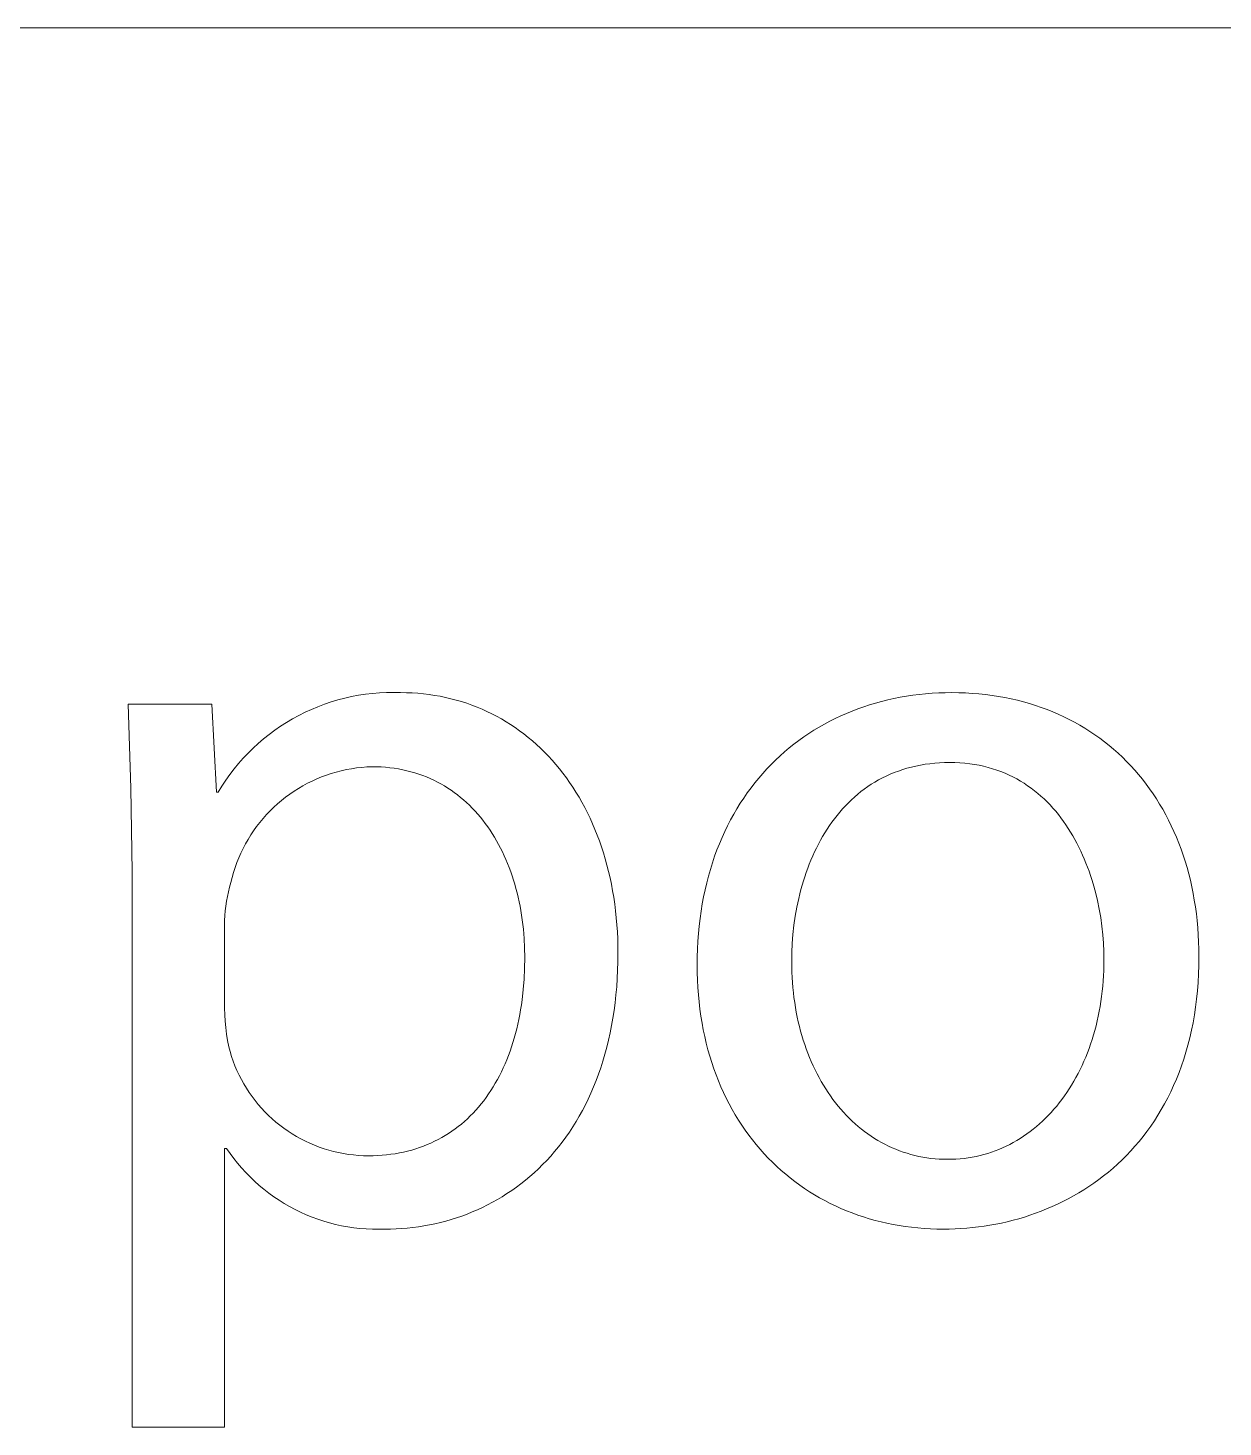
# Model space of a CAD drawing. Header units: millimetres. Extents: x 1102 to 5170, y 19 to 2862.
# Drawn here: x 4991.4 to 5037.3, y 420.5 to 474.3 of the extents above; entities that cross this region are included whole.
import ezdxf

# ---------------------------------------------------------------- set-up
doc = ezdxf.new("R2010")
doc.units = ezdxf.units.MM
doc.header["$MEASUREMENT"] = 0
doc.layers.add('Domyślny', color=7, linetype='Continuous', true_color=0x000000)

msp = doc.modelspace()

# ---------------------------------------------------------------- linework, layer by layer
at = {"layer": 'Domyślny', "color": 18, "lineweight": 15, "true_color": 0x000000}
for p, q in [((5166.084, 474.265), (3632.565, 474.265)), ((5004.103, 448.636), (5004.37, 448.677)), ((5004.37, 448.677), (5004.639, 448.708)), ((5004.639, 448.708), (5004.908, 448.73)), ((5004.908, 448.73), (5005.178, 448.743)), ((5005.178, 448.743), (5005.448, 448.746)), ((5005.448, 448.746), (5005.719, 448.739)), ((5005.719, 448.739), (5005.941, 448.736)), ((5005.941, 448.736), (5006.162, 448.728)), ((5006.162, 448.728), (5006.381, 448.713)), ((5006.381, 448.713), (5006.598, 448.693)), ((5006.598, 448.693), (5006.813, 448.667)), ((5006.813, 448.667), (5007.026, 448.635)), ((5025.381, 448.637), (5025.627, 448.668)), ((5025.627, 448.668), (5025.874, 448.693)), ((5025.874, 448.693), (5026.124, 448.713)), ((5026.124, 448.713), (5026.376, 448.727)), ((5026.376, 448.727), (5026.629, 448.735)), ((5026.629, 448.735), (5026.884, 448.738)), ((5026.884, 448.738), (5027.148, 448.735)), ((5027.148, 448.735), (5027.409, 448.726)), ((5027.409, 448.726), (5027.668, 448.711)), ((5027.668, 448.711), (5027.924, 448.69)), ((5027.924, 448.69), (5028.176, 448.664)), ((5028.176, 448.664), (5028.426, 448.632)), ((4995.366, 445.076), (4995.26, 448.292)), ((4995.26, 448.292), (4998.471, 448.292)), ((4998.471, 448.292), (4998.647, 444.919)), ((5002.294, 448.096), (5002.544, 448.2)), ((5002.544, 448.2), (5002.797, 448.295)), ((5002.797, 448.295), (5003.053, 448.382)), ((5003.053, 448.382), (5003.312, 448.459)), ((5003.312, 448.459), (5003.574, 448.527)), ((5003.574, 448.527), (5003.837, 448.586)), ((5003.837, 448.586), (5004.103, 448.636)), ((5007.026, 448.635), (5007.237, 448.598)), ((5007.237, 448.598), (5007.446, 448.555)), ((5007.446, 448.555), (5007.653, 448.506)), ((5007.653, 448.506), (5007.857, 448.452)), ((5007.857, 448.452), (5008.06, 448.393)), ((5008.06, 448.393), (5008.259, 448.329)), ((5008.259, 448.329), (5008.457, 448.259)), ((5008.457, 448.259), (5008.652, 448.183)), ((5008.652, 448.183), (5008.844, 448.103)), ((5023.053, 448.032), (5023.274, 448.116)), ((5023.274, 448.116), (5023.498, 448.195)), ((5023.498, 448.195), (5023.725, 448.269)), ((5023.725, 448.269), (5023.954, 448.338)), ((5023.954, 448.338), (5024.186, 448.401)), ((5024.186, 448.401), (5024.42, 448.459)), ((5024.42, 448.459), (5024.657, 448.512)), ((5024.657, 448.512), (5024.896, 448.559)), ((5024.896, 448.559), (5025.138, 448.601)), ((5025.138, 448.601), (5025.381, 448.637)), ((5028.426, 448.632), (5028.673, 448.593)), ((5028.673, 448.593), (5028.917, 448.55)), ((5028.917, 448.55), (5029.158, 448.5)), ((5029.158, 448.5), (5029.396, 448.446)), ((5029.396, 448.446), (5029.63, 448.385)), ((5029.63, 448.385), (5029.862, 448.319)), ((5029.862, 448.319), (5030.09, 448.248)), ((5030.09, 448.248), (5030.315, 448.172)), ((5030.315, 448.172), (5030.536, 448.09)), ((5001.109, 447.45), (5001.337, 447.595)), ((5001.337, 447.595), (5001.57, 447.733)), ((5001.57, 447.733), (5001.807, 447.863)), ((5001.807, 447.863), (5002.049, 447.984)), ((5002.049, 447.984), (5002.294, 448.096)), ((5008.844, 448.103), (5009.034, 448.017)), ((5009.034, 448.017), (5009.221, 447.926)), ((5009.221, 447.926), (5009.406, 447.83)), ((5009.406, 447.83), (5009.588, 447.729)), ((5009.588, 447.729), (5009.767, 447.623)), ((5009.767, 447.623), (5009.943, 447.512)), ((5021.99, 447.531), (5022.196, 447.641)), ((5022.196, 447.641), (5022.406, 447.747)), ((5022.406, 447.747), (5022.619, 447.847)), ((5022.619, 447.847), (5022.834, 447.942)), ((5022.834, 447.942), (5023.053, 448.032)), ((5030.536, 448.09), (5030.755, 448.002)), ((5030.755, 448.002), (5030.969, 447.91)), ((5030.969, 447.91), (5031.181, 447.812)), ((5031.181, 447.812), (5031.388, 447.71)), ((5031.388, 447.71), (5031.592, 447.602)), ((5031.592, 447.602), (5031.793, 447.489)), ((5000.459, 446.967), (5000.67, 447.135)), ((5000.67, 447.135), (5000.887, 447.296)), ((5000.887, 447.296), (5001.109, 447.45)), ((5009.943, 447.512), (5010.117, 447.397)), ((5010.117, 447.397), (5010.287, 447.276)), ((5010.287, 447.276), (5010.454, 447.151)), ((5010.454, 447.151), (5010.619, 447.02)), ((5021.007, 446.902), (5021.197, 447.038)), ((5021.197, 447.038), (5021.39, 447.168)), ((5021.39, 447.168), (5021.587, 447.294)), ((5021.587, 447.294), (5021.787, 447.415)), ((5021.787, 447.415), (5021.99, 447.531)), ((5031.793, 447.489), (5031.99, 447.371)), ((5031.99, 447.371), (5032.183, 447.249)), ((5032.183, 447.249), (5032.373, 447.121)), ((5032.373, 447.121), (5032.559, 446.989)), ((4999.862, 446.418), (5000.054, 446.608)), ((5000.054, 446.608), (5000.253, 446.791)), ((5000.253, 446.791), (5000.459, 446.967)), ((5010.619, 447.02), (5010.78, 446.885)), ((5010.78, 446.885), (5010.938, 446.746)), ((5010.938, 446.746), (5011.093, 446.601)), ((5011.093, 446.601), (5011.245, 446.453)), ((5020.46, 446.464), (5020.639, 446.615)), ((5020.639, 446.615), (5020.821, 446.761)), ((5020.821, 446.761), (5021.007, 446.902)), ((5032.559, 446.989), (5032.74, 446.852)), ((5032.74, 446.852), (5032.918, 446.71)), ((5032.918, 446.71), (5033.093, 446.564)), ((5033.093, 446.564), (5033.263, 446.413)), ((4999.326, 445.81), (4999.497, 446.019)), ((4999.497, 446.019), (4999.676, 446.222)), ((4999.676, 446.222), (4999.862, 446.418)), ((5011.245, 446.453), (5011.393, 446.299)), ((5011.393, 446.299), (5011.538, 446.141)), ((5011.538, 446.141), (5011.679, 445.979)), ((5011.679, 445.979), (5011.817, 445.812)), ((5019.783, 445.813), (5019.946, 445.983)), ((5019.946, 445.983), (5020.114, 446.148)), ((5020.114, 446.148), (5020.285, 446.309)), ((5020.285, 446.309), (5020.46, 446.464)), ((5025.855, 445.986), (5025.676, 445.956)), ((5026.038, 446.011), (5025.855, 445.986)), ((5026.224, 446.03), (5026.038, 446.011)), ((5026.413, 446.044), (5026.224, 446.03)), ((5026.606, 446.053), (5026.413, 446.044)), ((5026.803, 446.056), (5026.606, 446.053)), ((5027, 446.053), (5026.803, 446.056)), ((5027.193, 446.043), (5027, 446.053)), ((5027.382, 446.028), (5027.193, 446.043)), ((5027.568, 446.007), (5027.382, 446.028)), ((5027.75, 445.981), (5027.568, 446.007)), ((5027.928, 445.948), (5027.75, 445.981)), ((5033.263, 446.413), (5033.429, 446.257)), ((5033.429, 446.257), (5033.591, 446.097)), ((5033.591, 446.097), (5033.749, 445.932)), ((4999.005, 445.375), (4999.161, 445.596)), ((4999.161, 445.596), (4999.326, 445.81)), ((5002.501, 445.427), (5002.321, 445.345)), ((5002.685, 445.502), (5002.501, 445.427)), ((5002.871, 445.572), (5002.685, 445.502)), ((5003.059, 445.634), (5002.871, 445.572)), ((5003.25, 445.691), (5003.059, 445.634)), ((5003.442, 445.74), (5003.25, 445.691)), ((5003.636, 445.783), (5003.442, 445.74)), ((5003.831, 445.819), (5003.636, 445.783)), ((5004.028, 445.848), (5003.831, 445.819)), ((5004.225, 445.87), (5004.028, 445.848)), ((5004.423, 445.886), (5004.225, 445.87)), ((5004.621, 445.894), (5004.423, 445.886)), ((5004.797, 445.892), (5004.621, 445.894)), ((5004.971, 445.885), (5004.797, 445.892)), ((5005.142, 445.873), (5004.971, 445.885)), ((5005.31, 445.856), (5005.142, 445.873)), ((5005.476, 445.834), (5005.31, 445.856)), ((5005.639, 445.808), (5005.476, 445.834)), ((5005.8, 445.777), (5005.639, 445.808)), ((5005.958, 445.742), (5005.8, 445.777)), ((5006.114, 445.702), (5005.958, 445.742)), ((5006.267, 445.658), (5006.114, 445.702)), ((5006.418, 445.61), (5006.267, 445.658)), ((5006.566, 445.557), (5006.418, 445.61)), ((5006.712, 445.5), (5006.566, 445.557)), ((5006.854, 445.439), (5006.712, 445.5)), ((5006.995, 445.375), (5006.854, 445.439)), ((5011.817, 445.812), (5011.951, 445.641)), ((5011.951, 445.641), (5012.082, 445.466)), ((5012.082, 445.466), (5012.209, 445.287)), ((5019.318, 445.273), (5019.469, 445.458)), ((5019.469, 445.458), (5019.624, 445.638)), ((5019.624, 445.638), (5019.783, 445.813)), ((5024.217, 445.463), (5024.071, 445.386)), ((5024.366, 445.536), (5024.217, 445.463)), ((5024.518, 445.605), (5024.366, 445.536)), ((5024.673, 445.67), (5024.518, 445.605)), ((5024.832, 445.729), (5024.673, 445.67)), ((5024.994, 445.785), (5024.832, 445.729)), ((5025.16, 445.835), (5024.994, 445.785)), ((5025.328, 445.88), (5025.16, 445.835)), ((5025.501, 445.921), (5025.328, 445.88)), ((5025.676, 445.956), (5025.501, 445.921)), ((5028.103, 445.911), (5027.928, 445.948)), ((5028.274, 445.868), (5028.103, 445.911)), ((5028.442, 445.819), (5028.274, 445.868)), ((5028.606, 445.766), (5028.442, 445.819)), ((5028.767, 445.707), (5028.606, 445.766)), ((5028.924, 445.644), (5028.767, 445.707)), ((5029.077, 445.575), (5028.924, 445.644)), ((5029.227, 445.502), (5029.077, 445.575)), ((5029.373, 445.425), (5029.227, 445.502)), ((5033.749, 445.932), (5033.903, 445.763)), ((5033.903, 445.763), (5034.052, 445.59)), ((5034.052, 445.59), (5034.198, 445.412)), ((4995.409, 441.858), (4995.366, 445.076)), ((4998.647, 444.919), (4998.715, 444.919)), ((4998.715, 444.919), (4998.856, 445.15)), ((4998.856, 445.15), (4999.005, 445.375)), ((5001.629, 444.955), (5001.465, 444.843)), ((5001.797, 445.062), (5001.629, 444.955)), ((5001.968, 445.162), (5001.797, 445.062)), ((5002.143, 445.256), (5001.968, 445.162)), ((5002.321, 445.345), (5002.143, 445.256)), ((5007.132, 445.306), (5006.995, 445.375)), ((5007.267, 445.233), (5007.132, 445.306)), ((5007.4, 445.156), (5007.267, 445.233)), ((5007.529, 445.076), (5007.4, 445.156)), ((5007.656, 444.991), (5007.529, 445.076)), ((5007.781, 444.904), (5007.656, 444.991)), ((5007.903, 444.812), (5007.781, 444.904)), ((5012.209, 445.287), (5012.333, 445.103)), ((5012.333, 445.103), (5012.452, 444.915)), ((5012.452, 444.915), (5012.568, 444.723)), ((5018.892, 444.691), (5019.029, 444.89)), ((5019.029, 444.89), (5019.172, 445.084)), ((5019.172, 445.084), (5019.318, 445.273)), ((5023.393, 444.936), (5023.267, 444.834)), ((5023.522, 445.034), (5023.393, 444.936)), ((5023.655, 445.128), (5023.522, 445.034)), ((5023.79, 445.218), (5023.655, 445.128)), ((5023.929, 445.304), (5023.79, 445.218)), ((5024.071, 445.386), (5023.929, 445.304)), ((5029.516, 445.343), (5029.373, 445.425)), ((5029.656, 445.257), (5029.516, 445.343)), ((5029.792, 445.166), (5029.656, 445.257)), ((5029.925, 445.072), (5029.792, 445.166)), ((5030.055, 444.973), (5029.925, 445.072)), ((5030.181, 444.871), (5030.055, 444.973)), ((5034.198, 445.412), (5034.339, 445.23)), ((5034.339, 445.23), (5034.475, 445.044)), ((5034.475, 445.044), (5034.608, 444.853)), ((5000.998, 444.474), (5000.852, 444.34)), ((5001.15, 444.602), (5000.998, 444.474)), ((5001.305, 444.725), (5001.15, 444.602)), ((5001.465, 444.843), (5001.305, 444.725)), ((5008.022, 444.717), (5007.903, 444.812)), ((5008.138, 444.619), (5008.022, 444.717)), ((5008.252, 444.517), (5008.138, 444.619)), ((5008.363, 444.411), (5008.252, 444.517)), ((5008.471, 444.303), (5008.363, 444.411)), ((5012.568, 444.723), (5012.68, 444.527)), ((5012.68, 444.527), (5012.788, 444.327)), ((5018.63, 444.28), (5018.758, 444.488)), ((5018.758, 444.488), (5018.892, 444.691)), ((5022.796, 444.392), (5022.686, 444.272)), ((5022.909, 444.507), (5022.796, 444.392)), ((5023.025, 444.62), (5022.909, 444.507)), ((5023.145, 444.729), (5023.025, 444.62)), ((5023.267, 444.834), (5023.145, 444.729)), ((5030.303, 444.765), (5030.181, 444.871)), ((5030.423, 444.655), (5030.303, 444.765)), ((5030.539, 444.542), (5030.423, 444.655)), ((5030.652, 444.425), (5030.539, 444.542)), ((5030.762, 444.305), (5030.652, 444.425)), ((5034.608, 444.853), (5034.736, 444.659)), ((5034.736, 444.659), (5034.859, 444.46)), ((5034.859, 444.46), (5034.978, 444.258)), ((5000.441, 443.909), (5000.314, 443.757)), ((5000.573, 444.058), (5000.441, 443.909)), ((5000.71, 444.201), (5000.573, 444.058)), ((5000.852, 444.34), (5000.71, 444.201)), ((5008.577, 444.191), (5008.471, 444.303)), ((5008.679, 444.076), (5008.577, 444.191)), ((5008.78, 443.958), (5008.679, 444.076)), ((5008.877, 443.837), (5008.78, 443.958)), ((5008.971, 443.713), (5008.877, 443.837)), ((5012.788, 444.327), (5012.892, 444.123)), ((5012.892, 444.123), (5012.992, 443.915)), ((5012.992, 443.915), (5013.088, 443.703)), ((5018.272, 443.629), (5018.387, 443.85)), ((5018.387, 443.85), (5018.506, 444.068)), ((5018.506, 444.068), (5018.63, 444.28)), ((5022.375, 443.896), (5022.278, 443.765)), ((5022.475, 444.025), (5022.375, 443.896)), ((5022.579, 444.15), (5022.475, 444.025)), ((5022.686, 444.272), (5022.579, 444.15)), ((5030.868, 444.182), (5030.762, 444.305)), ((5030.971, 444.056), (5030.868, 444.182)), ((5031.071, 443.927), (5030.971, 444.056)), ((5031.168, 443.796), (5031.071, 443.927)), ((5034.978, 444.258), (5035.093, 444.051)), ((5035.093, 444.051), (5035.203, 443.841)), ((5035.203, 443.841), (5035.308, 443.626)), ((5000.077, 443.438), (4999.966, 443.273)), ((5000.192, 443.599), (5000.077, 443.438)), ((5000.314, 443.757), (5000.192, 443.599)), ((5009.063, 443.587), (5008.971, 443.713)), ((5009.152, 443.457), (5009.063, 443.587)), ((5009.239, 443.324), (5009.152, 443.457)), ((5009.322, 443.189), (5009.239, 443.324)), ((5013.088, 443.703), (5013.18, 443.488)), ((5013.18, 443.488), (5013.268, 443.268)), ((5018.058, 443.172), (5018.163, 443.403)), ((5018.163, 443.403), (5018.272, 443.629)), ((5022.004, 443.354), (5021.919, 443.212)), ((5022.092, 443.494), (5022.004, 443.354)), ((5022.183, 443.631), (5022.092, 443.494)), ((5022.278, 443.765), (5022.183, 443.631)), ((5031.262, 443.661), (5031.168, 443.796)), ((5031.353, 443.524), (5031.262, 443.661)), ((5031.44, 443.385), (5031.353, 443.524)), ((5031.525, 443.243), (5031.44, 443.385)), ((5035.308, 443.626), (5035.408, 443.408)), ((5035.408, 443.408), (5035.504, 443.186)), ((4999.671, 442.756), (4999.585, 442.577)), ((4999.764, 442.932), (4999.671, 442.756)), ((4999.862, 443.104), (4999.764, 442.932)), ((4999.966, 443.273), (4999.862, 443.104)), ((5009.403, 443.051), (5009.322, 443.189)), ((5009.48, 442.911), (5009.403, 443.051)), ((5009.555, 442.768), (5009.48, 442.911)), ((5009.628, 442.623), (5009.555, 442.768)), ((5013.268, 443.268), (5013.351, 443.045)), ((5013.351, 443.045), (5013.43, 442.819)), ((5013.43, 442.819), (5013.505, 442.588)), ((5017.864, 442.697), (5017.958, 442.937)), ((5017.958, 442.937), (5018.058, 443.172)), ((5021.682, 442.771), (5021.609, 442.62)), ((5021.758, 442.921), (5021.682, 442.771)), ((5021.837, 443.068), (5021.758, 442.921)), ((5021.919, 443.212), (5021.837, 443.068)), ((5031.606, 443.099), (5031.525, 443.243)), ((5031.684, 442.953), (5031.606, 443.099)), ((5031.76, 442.805), (5031.684, 442.953)), ((5031.832, 442.655), (5031.76, 442.805)), ((5035.504, 443.186), (5035.595, 442.961)), ((5035.595, 442.961), (5035.681, 442.731)), ((4999.431, 442.211), (4999.364, 442.024)), ((4999.505, 442.395), (4999.431, 442.211)), ((4999.585, 442.577), (4999.505, 442.395)), ((5009.697, 442.475), (5009.628, 442.623)), ((5009.763, 442.325), (5009.697, 442.475)), ((5009.827, 442.173), (5009.763, 442.325)), ((5013.505, 442.588), (5013.575, 442.354)), ((5013.575, 442.354), (5013.641, 442.117)), ((5017.611, 441.952), (5017.69, 442.205)), ((5017.69, 442.205), (5017.774, 442.453)), ((5017.774, 442.453), (5017.864, 442.697)), ((5021.473, 442.311), (5021.409, 442.154)), ((5021.54, 442.467), (5021.473, 442.311)), ((5021.609, 442.62), (5021.54, 442.467)), ((5031.901, 442.503), (5031.832, 442.655)), ((5031.968, 442.35), (5031.901, 442.503)), ((5032.031, 442.195), (5031.968, 442.35)), ((5035.681, 442.731), (5035.763, 442.499)), ((5035.763, 442.499), (5035.839, 442.262)), ((5035.839, 442.262), (5035.91, 442.022)), ((4995.409, 420.535), (4995.409, 441.858)), ((4999.304, 441.835), (4999.25, 441.644)), ((4999.364, 442.024), (4999.304, 441.835)), ((5009.888, 442.018), (5009.827, 442.173)), ((5009.946, 441.862), (5009.888, 442.018)), ((5010.001, 441.703), (5009.946, 441.862)), ((5010.053, 441.542), (5010.001, 441.703)), ((5013.641, 442.117), (5013.702, 441.876)), ((5013.702, 441.876), (5013.758, 441.631)), ((5017.47, 441.433), (5017.538, 441.695)), ((5017.538, 441.695), (5017.611, 441.952)), ((5021.235, 441.671), (5021.183, 441.507)), ((5021.29, 441.834), (5021.235, 441.671)), ((5021.348, 441.995), (5021.29, 441.834)), ((5021.409, 442.154), (5021.348, 441.995)), ((5032.091, 442.038), (5032.031, 442.195)), ((5032.149, 441.881), (5032.091, 442.038)), ((5032.204, 441.722), (5032.149, 441.881)), ((5032.255, 441.562), (5032.204, 441.722)), ((5035.91, 442.022), (5035.977, 441.779)), ((5035.977, 441.779), (5036.038, 441.532)), ((4999.152, 441.272), (4999.106, 441.092)), ((4999.203, 441.451), (4999.152, 441.272)), ((4999.25, 441.644), (4999.203, 441.451)), ((5010.102, 441.38), (5010.053, 441.542)), ((5010.148, 441.215), (5010.102, 441.38)), ((5010.192, 441.049), (5010.148, 441.215)), ((5013.758, 441.631), (5013.81, 441.383)), ((5013.81, 441.383), (5013.858, 441.132)), ((5013.858, 441.132), (5013.9, 440.878)), ((5017.351, 440.898), (5017.408, 441.168)), ((5017.408, 441.168), (5017.47, 441.433)), ((5021.088, 441.175), (5021.044, 441.007)), ((5021.134, 441.342), (5021.088, 441.175)), ((5021.183, 441.507), (5021.134, 441.342)), ((5032.304, 441.402), (5032.255, 441.562)), ((5032.394, 441.078), (5032.304, 441.402)), ((5036.038, 441.532), (5036.094, 441.282)), ((5036.094, 441.282), (5036.146, 441.028)), ((4999.034, 440.727), (4999.006, 440.544)), ((4999.067, 440.91), (4999.034, 440.727)), ((4999.106, 441.092), (4999.067, 440.91)), ((5010.232, 440.881), (5010.192, 441.049)), ((5010.27, 440.711), (5010.232, 440.881)), ((5010.304, 440.54), (5010.27, 440.711)), ((5013.9, 440.878), (5013.938, 440.62)), ((5013.938, 440.62), (5013.971, 440.359)), ((5017.254, 440.345), (5017.3, 440.623)), ((5017.3, 440.623), (5017.351, 440.898)), ((5021.004, 440.838), (5020.932, 440.497)), ((5021.044, 441.007), (5021.004, 440.838)), ((5032.472, 440.752), (5032.394, 441.078)), ((5032.54, 440.424), (5032.472, 440.752)), ((5036.146, 441.028), (5036.191, 440.771)), ((5036.191, 440.771), (5036.232, 440.511)), ((4998.969, 440.174), (4998.959, 439.988)), ((4998.984, 440.359), (4998.969, 440.174)), ((4999.006, 440.544), (4998.984, 440.359)), ((5010.336, 440.367), (5010.304, 440.54)), ((5010.364, 440.192), (5010.336, 440.367)), ((5010.39, 440.016), (5010.364, 440.192)), ((5013.971, 440.359), (5013.999, 440.095)), ((5013.999, 440.095), (5014.022, 439.827)), ((5017.181, 439.775), (5017.215, 440.062)), ((5017.215, 440.062), (5017.254, 440.345)), ((5020.871, 440.152), (5020.821, 439.804)), ((5020.932, 440.497), (5020.871, 440.152)), ((5032.596, 440.097), (5032.54, 440.424)), ((5032.642, 439.769), (5032.596, 440.097)), ((5036.232, 440.511), (5036.268, 440.248)), ((5036.268, 440.248), (5036.298, 439.982)), ((4998.959, 439.988), (4998.959, 436.615)), ((5010.432, 439.661), (5010.39, 440.016)), ((5010.463, 439.3), (5010.432, 439.661)), ((5014.022, 439.827), (5014.04, 439.557)), ((5014.04, 439.557), (5014.053, 439.284)), ((5017.153, 439.484), (5017.181, 439.775)), ((5020.821, 439.804), (5020.783, 439.455)), ((5032.678, 439.443), (5032.642, 439.769)), ((5036.298, 439.982), (5036.322, 439.712)), ((5036.322, 439.712), (5036.342, 439.44)), ((5010.481, 438.935), (5010.463, 439.3)), ((5014.053, 439.284), (5014.061, 439.007)), ((5014.061, 439.007), (5014.063, 438.728)), ((5017.116, 438.89), (5017.131, 439.189)), ((5017.131, 439.189), (5017.153, 439.484)), ((5020.755, 439.104), (5020.739, 438.753)), ((5020.783, 439.455), (5020.755, 439.104)), ((5032.703, 439.119), (5032.678, 439.443)), ((5032.718, 438.799), (5032.703, 439.119)), ((5036.342, 439.44), (5036.356, 439.164)), ((5036.356, 439.164), (5036.364, 438.886)), ((5010.487, 438.566), (5010.481, 438.935)), ((5010.481, 438.147), (5010.487, 438.566)), ((5014.063, 438.728), (5014.06, 438.399)), ((5017.103, 438.28), (5017.106, 438.587)), ((5017.106, 438.587), (5017.116, 438.89)), ((5020.739, 438.753), (5020.734, 438.402)), ((5032.723, 438.483), (5032.718, 438.799)), ((5032.721, 438.276), (5032.723, 438.483)), ((5036.367, 438.605), (5036.363, 438.266)), ((5036.364, 438.886), (5036.367, 438.605)), ((5010.461, 437.737), (5010.481, 438.147)), ((5014.051, 438.075), (5014.035, 437.755)), ((5014.06, 438.399), (5014.051, 438.075)), ((5017.106, 437.989), (5017.103, 438.28)), ((5017.115, 437.701), (5017.106, 437.989)), ((5020.734, 438.402), (5020.736, 438.2)), ((5020.736, 438.2), (5020.741, 438)), ((5020.741, 438), (5020.75, 437.801)), ((5032.706, 437.868), (5032.715, 438.071)), ((5032.715, 438.071), (5032.721, 438.276)), ((5036.352, 437.934), (5036.334, 437.607)), ((5036.363, 438.266), (5036.352, 437.934)), ((5010.429, 437.335), (5010.461, 437.737)), ((5014.014, 437.442), (5013.986, 437.133)), ((5014.035, 437.755), (5014.014, 437.442)), ((5017.13, 437.417), (5017.115, 437.701)), ((5017.151, 437.137), (5017.13, 437.417)), ((5020.75, 437.801), (5020.763, 437.604)), ((5020.763, 437.604), (5020.779, 437.409)), ((5020.779, 437.409), (5020.798, 437.216)), ((5032.656, 437.27), (5032.676, 437.468)), ((5032.676, 437.468), (5032.693, 437.667)), ((5032.693, 437.667), (5032.706, 437.868)), ((5036.334, 437.607), (5036.309, 437.286)), ((5010.358, 436.751), (5010.385, 436.943)), ((5010.385, 436.943), (5010.429, 437.335)), ((5013.953, 436.83), (5013.914, 436.532)), ((5013.986, 437.133), (5013.953, 436.83)), ((5017.177, 436.86), (5017.151, 437.137)), ((5017.21, 436.587), (5017.177, 436.86)), ((5020.798, 437.216), (5020.821, 437.025)), ((5020.821, 437.025), (5020.848, 436.835)), ((5020.848, 436.835), (5020.877, 436.647)), ((5032.575, 436.691), (5032.605, 436.882)), ((5032.605, 436.882), (5032.632, 437.075)), ((5032.632, 437.075), (5032.656, 437.27)), ((5036.277, 436.972), (5036.238, 436.663)), ((5036.309, 437.286), (5036.277, 436.972)), ((4998.959, 436.615), (4998.967, 436.367)), ((4998.967, 436.367), (4998.983, 436.12)), ((5010.258, 436.188), (5010.294, 436.373)), ((5010.294, 436.373), (5010.328, 436.561)), ((5010.328, 436.561), (5010.358, 436.751)), ((5013.914, 436.532), (5013.869, 436.239)), ((5017.248, 436.317), (5017.21, 436.587)), ((5017.291, 436.051), (5017.248, 436.317)), ((5020.877, 436.647), (5020.911, 436.462)), ((5020.911, 436.462), (5020.947, 436.278)), ((5032.462, 436.131), (5032.503, 436.315)), ((5032.503, 436.315), (5032.541, 436.502)), ((5032.541, 436.502), (5032.575, 436.691)), ((5036.192, 436.36), (5036.14, 436.063)), ((5036.238, 436.663), (5036.192, 436.36)), ((4998.983, 436.12), (4999.007, 435.873)), ((4999.007, 435.873), (4999.037, 435.627)), ((5010.131, 435.648), (5010.177, 435.825)), ((5010.177, 435.825), (5010.219, 436.005)), ((5010.219, 436.005), (5010.258, 436.188)), ((5013.819, 435.951), (5013.763, 435.669)), ((5013.869, 436.239), (5013.819, 435.951)), ((5017.34, 435.789), (5017.291, 436.051)), ((5017.395, 435.53), (5017.34, 435.789)), ((5020.947, 436.278), (5020.987, 436.097)), ((5020.987, 436.097), (5021.03, 435.918)), ((5021.03, 435.918), (5021.076, 435.741)), ((5032.321, 435.591), (5032.371, 435.769)), ((5032.371, 435.769), (5032.418, 435.948)), ((5032.418, 435.948), (5032.462, 436.131)), ((5036.082, 435.771), (5036.017, 435.486)), ((5036.14, 436.063), (5036.082, 435.771)), ((4999.037, 435.627), (4999.076, 435.382)), ((4999.076, 435.382), (4999.121, 435.138)), ((5009.977, 435.131), (5010.031, 435.301)), ((5010.031, 435.301), (5010.083, 435.473)), ((5010.083, 435.473), (5010.131, 435.648)), ((5013.702, 435.392), (5013.635, 435.12)), ((5013.763, 435.669), (5013.702, 435.392)), ((5017.454, 435.275), (5017.395, 435.53)), ((5017.52, 435.024), (5017.454, 435.275)), ((5021.076, 435.741), (5021.125, 435.566)), ((5021.125, 435.566), (5021.178, 435.393)), ((5021.178, 435.393), (5021.233, 435.223)), ((5021.233, 435.223), (5021.292, 435.055)), ((5032.15, 435.074), (5032.21, 435.244)), ((5032.21, 435.244), (5032.267, 435.416)), ((5032.267, 435.416), (5032.321, 435.591)), ((5036.017, 435.486), (5035.946, 435.206)), ((4999.121, 435.138), (4999.171, 434.952)), ((4999.171, 434.952), (4999.228, 434.768)), ((4999.228, 434.768), (4999.291, 434.585)), ((5009.796, 434.64), (5009.859, 434.801)), ((5009.859, 434.801), (5009.919, 434.965)), ((5009.919, 434.965), (5009.977, 435.131)), ((5013.563, 434.853), (5013.486, 434.591)), ((5013.635, 435.12), (5013.563, 434.853)), ((5017.59, 434.777), (5017.52, 435.024)), ((5017.666, 434.534), (5017.59, 434.777)), ((5021.292, 435.055), (5021.354, 434.89)), ((5021.354, 434.89), (5021.419, 434.727)), ((5021.419, 434.727), (5021.486, 434.567)), ((5031.952, 434.58), (5032.021, 434.742)), ((5032.021, 434.742), (5032.087, 434.906)), ((5032.087, 434.906), (5032.15, 435.074)), ((5035.869, 434.932), (5035.786, 434.664)), ((5035.946, 435.206), (5035.869, 434.932)), ((4999.291, 434.585), (4999.36, 434.405)), ((4999.36, 434.405), (4999.436, 434.228)), ((4999.436, 434.228), (4999.517, 434.053)), ((5009.513, 434.025), (5009.588, 434.174)), ((5009.588, 434.174), (5009.66, 434.327)), ((5009.66, 434.327), (5009.73, 434.482)), ((5009.73, 434.482), (5009.796, 434.64)), ((5013.405, 434.335), (5013.318, 434.084)), ((5013.486, 434.591), (5013.405, 434.335)), ((5017.746, 434.295), (5017.666, 434.534)), ((5017.832, 434.06), (5017.746, 434.295)), ((5021.486, 434.567), (5021.557, 434.41)), ((5021.557, 434.41), (5021.63, 434.255)), ((5021.63, 434.255), (5021.707, 434.102)), ((5031.727, 434.11), (5031.805, 434.264)), ((5031.805, 434.264), (5031.88, 434.421)), ((5031.88, 434.421), (5031.952, 434.58)), ((5035.603, 434.145), (5035.503, 433.894)), ((5035.697, 434.402), (5035.603, 434.145)), ((5035.786, 434.664), (5035.697, 434.402)), ((4999.517, 434.053), (4999.605, 433.882)), ((4999.605, 433.882), (4999.699, 433.713)), ((4999.699, 433.713), (4999.798, 433.548)), ((5009.271, 433.596), (5009.355, 433.736)), ((5009.355, 433.736), (5009.435, 433.879)), ((5009.435, 433.879), (5009.513, 434.025)), ((5013.226, 433.838), (5013.129, 433.597)), ((5013.318, 434.084), (5013.226, 433.838)), ((5017.923, 433.829), (5017.832, 434.06)), ((5018.018, 433.601), (5017.923, 433.829)), ((5021.707, 434.102), (5021.786, 433.953)), ((5021.786, 433.953), (5021.868, 433.806)), ((5021.868, 433.806), (5021.953, 433.662)), ((5021.953, 433.662), (5022.04, 433.522)), ((5031.389, 433.525), (5031.478, 433.667)), ((5031.478, 433.667), (5031.564, 433.812)), ((5031.564, 433.812), (5031.647, 433.96)), ((5031.647, 433.96), (5031.727, 434.11)), ((5035.397, 433.649), (5035.287, 433.409)), ((5035.503, 433.894), (5035.397, 433.649)), ((4999.798, 433.548), (4999.904, 433.386)), ((4999.904, 433.386), (5000.014, 433.228)), ((5000.014, 433.228), (5000.13, 433.074)), ((5000.13, 433.074), (5000.252, 432.924)), ((5008.909, 433.067), (5009.004, 433.195)), ((5009.004, 433.195), (5009.096, 433.325)), ((5009.096, 433.325), (5009.185, 433.459)), ((5009.185, 433.459), (5009.271, 433.596)), ((5012.922, 433.132), (5012.812, 432.907)), ((5013.028, 433.362), (5012.922, 433.132)), ((5013.129, 433.597), (5013.028, 433.362)), ((5018.119, 433.378), (5018.018, 433.601)), ((5018.224, 433.159), (5018.119, 433.378)), ((5018.334, 432.944), (5018.224, 433.159)), ((5022.04, 433.522), (5022.13, 433.384)), ((5022.13, 433.384), (5022.223, 433.249)), ((5022.223, 433.249), (5022.319, 433.117)), ((5022.319, 433.117), (5022.417, 432.988)), ((5031.007, 432.988), (5031.106, 433.118)), ((5031.106, 433.118), (5031.203, 433.25)), ((5031.203, 433.25), (5031.297, 433.386)), ((5031.297, 433.386), (5031.389, 433.525)), ((5035.171, 433.175), (5035.05, 432.947)), ((5035.287, 433.409), (5035.171, 433.175)), ((5000.252, 432.924), (5000.379, 432.779)), ((5000.379, 432.779), (5000.51, 432.638)), ((5000.51, 432.638), (5000.647, 432.502)), ((5008.393, 432.482), (5008.502, 432.592)), ((5008.502, 432.592), (5008.608, 432.706)), ((5008.608, 432.706), (5008.711, 432.823)), ((5008.711, 432.823), (5008.811, 432.943)), ((5008.811, 432.943), (5008.909, 433.067)), ((5012.697, 432.687), (5012.578, 432.472)), ((5012.812, 432.907), (5012.697, 432.687)), ((5018.448, 432.734), (5018.334, 432.944)), ((5018.568, 432.527), (5018.448, 432.734)), ((5022.417, 432.988), (5022.518, 432.863)), ((5022.518, 432.863), (5022.621, 432.74)), ((5022.621, 432.74), (5022.726, 432.621)), ((5022.726, 432.621), (5022.835, 432.505)), ((5030.586, 432.503), (5030.695, 432.62)), ((5030.695, 432.62), (5030.801, 432.739)), ((5030.801, 432.739), (5030.906, 432.862)), ((5030.906, 432.862), (5031.007, 432.988)), ((5034.924, 432.724), (5034.793, 432.507)), ((5035.05, 432.947), (5034.924, 432.724)), ((5000.647, 432.502), (5000.788, 432.37)), ((5000.788, 432.37), (5000.934, 432.244)), ((5000.934, 432.244), (5001.083, 432.123)), ((5001.083, 432.123), (5001.238, 432.007)), ((5001.238, 432.007), (5001.396, 431.896)), ((5007.81, 431.983), (5007.932, 432.076)), ((5007.932, 432.076), (5008.051, 432.172)), ((5008.051, 432.172), (5008.168, 432.272)), ((5008.168, 432.272), (5008.282, 432.375)), ((5008.282, 432.375), (5008.393, 432.482)), ((5012.328, 432.059), (5012.197, 431.86)), ((5012.455, 432.263), (5012.328, 432.059)), ((5012.578, 432.472), (5012.455, 432.263)), ((5018.691, 432.325), (5018.568, 432.527)), ((5018.819, 432.127), (5018.691, 432.325)), ((5018.952, 431.933), (5018.819, 432.127)), ((5022.835, 432.505), (5022.945, 432.393)), ((5022.945, 432.393), (5023.058, 432.284)), ((5023.058, 432.284), (5023.173, 432.178)), ((5023.173, 432.178), (5023.291, 432.076)), ((5023.291, 432.076), (5023.411, 431.978)), ((5030.006, 431.975), (5030.126, 432.074)), ((5030.126, 432.074), (5030.245, 432.176)), ((5030.245, 432.176), (5030.361, 432.281)), ((5030.361, 432.281), (5030.474, 432.391)), ((5030.474, 432.391), (5030.586, 432.503)), ((5034.517, 432.089), (5034.373, 431.888)), ((5034.657, 432.295), (5034.517, 432.089)), ((5034.793, 432.507), (5034.657, 432.295)), ((5001.396, 431.896), (5001.557, 431.791)), ((5001.557, 431.791), (5001.723, 431.692)), ((5001.723, 431.692), (5001.892, 431.598)), ((5001.892, 431.598), (5002.063, 431.511)), ((5002.063, 431.511), (5002.238, 431.43)), ((5006.884, 431.442), (5007.024, 431.508)), ((5007.024, 431.508), (5007.161, 431.577)), ((5007.161, 431.577), (5007.296, 431.651)), ((5007.296, 431.651), (5007.429, 431.728)), ((5007.429, 431.728), (5007.558, 431.81)), ((5007.558, 431.81), (5007.686, 431.895)), ((5007.686, 431.895), (5007.81, 431.983)), ((5011.922, 431.477), (5011.779, 431.294)), ((5012.061, 431.666), (5011.922, 431.477)), ((5012.197, 431.86), (5012.061, 431.666)), ((5019.089, 431.744), (5018.952, 431.933)), ((5019.23, 431.559), (5019.089, 431.744)), ((5019.375, 431.379), (5019.23, 431.559)), ((5023.411, 431.978), (5023.533, 431.883)), ((5023.533, 431.883), (5023.657, 431.792)), ((5023.657, 431.792), (5023.784, 431.705)), ((5023.784, 431.705), (5023.913, 431.621)), ((5023.913, 431.621), (5024.043, 431.541)), ((5024.043, 431.541), (5024.176, 431.465)), ((5024.176, 431.465), (5024.311, 431.393)), ((5029.105, 431.391), (5029.24, 431.463)), ((5029.24, 431.463), (5029.372, 431.538)), ((5029.372, 431.538), (5029.503, 431.618)), ((5029.503, 431.618), (5029.632, 431.702)), ((5029.632, 431.702), (5029.759, 431.789)), ((5029.759, 431.789), (5029.883, 431.88)), ((5029.883, 431.88), (5030.006, 431.975)), ((5034.071, 431.503), (5033.913, 431.319)), ((5034.224, 431.693), (5034.071, 431.503)), ((5034.373, 431.888), (5034.224, 431.693)), ((4999.04, 431.237), (4998.959, 431.237)), ((4998.959, 431.237), (4998.959, 420.535)), ((4999.175, 431.041), (4999.04, 431.237)), ((4999.316, 430.85), (4999.175, 431.041)), ((5002.238, 431.43), (5002.416, 431.354)), ((5002.416, 431.354), (5002.596, 431.285)), ((5002.596, 431.285), (5002.778, 431.223)), ((5002.778, 431.223), (5002.963, 431.166)), ((5002.963, 431.166), (5003.149, 431.116)), ((5003.149, 431.116), (5003.337, 431.073)), ((5003.337, 431.073), (5003.526, 431.036)), ((5003.526, 431.036), (5003.717, 431.006)), ((5003.717, 431.006), (5003.908, 430.983)), ((5003.908, 430.983), (5004.1, 430.966)), ((5004.1, 430.966), (5004.293, 430.956)), ((5004.293, 430.956), (5004.486, 430.952)), ((5004.486, 430.952), (5004.662, 430.955)), ((5004.662, 430.955), (5004.837, 430.961)), ((5004.837, 430.961), (5005.009, 430.973)), ((5005.009, 430.973), (5005.178, 430.988)), ((5005.178, 430.988), (5005.345, 431.008)), ((5005.345, 431.008), (5005.51, 431.033)), ((5005.51, 431.033), (5005.673, 431.062)), ((5005.673, 431.062), (5005.833, 431.095)), ((5005.833, 431.095), (5005.99, 431.132)), ((5005.99, 431.132), (5006.145, 431.173)), ((5006.145, 431.173), (5006.298, 431.219)), ((5006.298, 431.219), (5006.448, 431.268)), ((5006.448, 431.268), (5006.596, 431.322)), ((5006.596, 431.322), (5006.741, 431.38)), ((5006.741, 431.38), (5006.884, 431.442)), ((5011.482, 430.942), (5011.329, 430.775)), ((5011.632, 431.116), (5011.482, 430.942)), ((5011.779, 431.294), (5011.632, 431.116)), ((5019.524, 431.203), (5019.375, 431.379)), ((5019.677, 431.032), (5019.524, 431.203)), ((5019.835, 430.865), (5019.677, 431.032)), ((5024.311, 431.393), (5024.448, 431.325)), ((5024.448, 431.325), (5024.587, 431.261)), ((5024.587, 431.261), (5024.728, 431.201)), ((5024.728, 431.201), (5024.871, 431.145)), ((5024.871, 431.145), (5025.016, 431.094)), ((5025.016, 431.094), (5025.162, 431.046)), ((5025.162, 431.046), (5025.311, 431.003)), ((5025.311, 431.003), (5025.461, 430.964)), ((5025.461, 430.964), (5025.613, 430.93)), ((5025.613, 430.93), (5025.766, 430.9)), ((5027.661, 430.899), (5027.813, 430.929)), ((5027.813, 430.929), (5027.963, 430.963)), ((5027.963, 430.963), (5028.112, 431.002)), ((5028.112, 431.002), (5028.259, 431.045)), ((5028.259, 431.045), (5028.404, 431.092)), ((5028.404, 431.092), (5028.548, 431.144)), ((5028.548, 431.144), (5028.69, 431.199)), ((5028.69, 431.199), (5028.83, 431.259)), ((5028.83, 431.259), (5028.968, 431.323)), ((5028.968, 431.323), (5029.105, 431.391)), ((5033.587, 430.967), (5033.418, 430.799)), ((5033.752, 431.14), (5033.587, 430.967)), ((5033.913, 431.319), (5033.752, 431.14)), ((4999.463, 430.664), (4999.316, 430.85)), ((4999.617, 430.484), (4999.463, 430.664)), ((4999.777, 430.308), (4999.617, 430.484)), ((5011.011, 430.454), (5010.847, 430.302)), ((5011.171, 430.612), (5011.011, 430.454)), ((5011.329, 430.775), (5011.171, 430.612)), ((5019.996, 430.702), (5019.835, 430.865)), ((5020.161, 430.545), (5019.996, 430.702)), ((5020.33, 430.392), (5020.161, 430.545)), ((5020.502, 430.243), (5020.33, 430.392)), ((5025.766, 430.9), (5025.921, 430.874)), ((5025.921, 430.874), (5026.078, 430.853)), ((5026.078, 430.853), (5026.237, 430.837)), ((5026.237, 430.837), (5026.397, 430.825)), ((5026.397, 430.825), (5026.558, 430.818)), ((5026.558, 430.818), (5026.721, 430.816)), ((5026.721, 430.816), (5026.881, 430.818)), ((5026.881, 430.818), (5027.04, 430.825)), ((5027.04, 430.825), (5027.198, 430.837)), ((5027.198, 430.837), (5027.354, 430.853)), ((5027.354, 430.853), (5027.508, 430.874)), ((5027.508, 430.874), (5027.661, 430.899)), ((5033.07, 430.479), (5032.891, 430.327)), ((5033.246, 430.636), (5033.07, 430.479)), ((5033.418, 430.799), (5033.246, 430.636)), ((4999.943, 430.138), (4999.777, 430.308)), ((5000.115, 429.974), (4999.943, 430.138)), ((5000.292, 429.816), (5000.115, 429.974)), ((5010.338, 429.876), (5010.162, 429.745)), ((5010.511, 430.013), (5010.338, 429.876)), ((5010.681, 430.155), (5010.511, 430.013)), ((5010.847, 430.302), (5010.681, 430.155)), ((5020.678, 430.099), (5020.502, 430.243)), ((5020.858, 429.961), (5020.678, 430.099)), ((5021.041, 429.826), (5020.858, 429.961)), ((5032.334, 429.902), (5032.143, 429.771)), ((5032.523, 430.038), (5032.334, 429.902)), ((5032.708, 430.18), (5032.523, 430.038)), ((5032.891, 430.327), (5032.708, 430.18)), ((5000.474, 429.664), (5000.292, 429.816)), ((5000.662, 429.518), (5000.474, 429.664)), ((5000.854, 429.379), (5000.662, 429.518)), ((5001.051, 429.247), (5000.854, 429.379)), ((5009.619, 429.381), (5009.433, 429.27)), ((5009.803, 429.497), (5009.619, 429.381)), ((5009.984, 429.618), (5009.803, 429.497)), ((5010.162, 429.745), (5009.984, 429.618)), ((5021.227, 429.697), (5021.041, 429.826)), ((5021.417, 429.573), (5021.227, 429.697)), ((5021.611, 429.453), (5021.417, 429.573)), ((5021.807, 429.338), (5021.611, 429.453)), ((5022.007, 429.229), (5021.807, 429.338)), ((5031.552, 429.41), (5031.351, 429.299)), ((5031.752, 429.525), (5031.552, 429.41)), ((5031.948, 429.646), (5031.752, 429.525)), ((5032.143, 429.771), (5031.948, 429.646)), ((5001.253, 429.121), (5001.051, 429.247)), ((5001.458, 429.002), (5001.253, 429.121)), ((5001.668, 428.89), (5001.458, 429.002)), ((5001.881, 428.786), (5001.668, 428.89)), ((5002.098, 428.689), (5001.881, 428.786)), ((5008.468, 428.794), (5008.269, 428.714)), ((5008.666, 428.879), (5008.468, 428.794)), ((5008.861, 428.969), (5008.666, 428.879)), ((5009.054, 429.064), (5008.861, 428.969)), ((5009.245, 429.165), (5009.054, 429.064)), ((5009.433, 429.27), (5009.245, 429.165)), ((5022.209, 429.124), (5022.007, 429.229)), ((5022.415, 429.025), (5022.209, 429.124)), ((5022.624, 428.93), (5022.415, 429.025)), ((5022.835, 428.841), (5022.624, 428.93)), ((5023.05, 428.756), (5022.835, 428.841)), ((5030.311, 428.824), (5030.097, 428.745)), ((5030.522, 428.909), (5030.311, 428.824)), ((5030.732, 428.999), (5030.522, 428.909)), ((5030.941, 429.094), (5030.732, 428.999)), ((5031.147, 429.194), (5030.941, 429.094)), ((5031.351, 429.299), (5031.147, 429.194)), ((5002.318, 428.599), (5002.098, 428.689)), ((5002.541, 428.517), (5002.318, 428.599)), ((5002.766, 428.443), (5002.541, 428.517)), ((5002.994, 428.376), (5002.766, 428.443)), ((5003.224, 428.317), (5002.994, 428.376)), ((5003.456, 428.266), (5003.224, 428.317)), ((5003.689, 428.223), (5003.456, 428.266)), ((5006.616, 428.261), (5006.404, 428.227)), ((5006.828, 428.299), (5006.616, 428.261)), ((5007.038, 428.343), (5006.828, 428.299)), ((5007.247, 428.392), (5007.038, 428.343)), ((5007.455, 428.446), (5007.247, 428.392)), ((5007.661, 428.505), (5007.455, 428.446)), ((5007.865, 428.57), (5007.661, 428.505)), ((5008.068, 428.639), (5007.865, 428.57)), ((5008.269, 428.714), (5008.068, 428.639)), ((5023.267, 428.677), (5023.05, 428.756)), ((5023.487, 428.603), (5023.267, 428.677)), ((5023.709, 428.535), (5023.487, 428.603)), ((5023.934, 428.471), (5023.709, 428.535)), ((5024.162, 428.413), (5023.934, 428.471)), ((5024.392, 428.36), (5024.162, 428.413)), ((5024.624, 428.313), (5024.392, 428.36)), ((5024.859, 428.271), (5024.624, 428.313)), ((5025.095, 428.235), (5024.859, 428.271)), ((5025.334, 428.204), (5025.095, 428.235)), ((5028.123, 428.249), (5027.9, 428.218)), ((5028.345, 428.284), (5028.123, 428.249)), ((5028.568, 428.325), (5028.345, 428.284)), ((5028.789, 428.37), (5028.568, 428.325)), ((5029.01, 428.42), (5028.789, 428.37)), ((5029.23, 428.475), (5029.01, 428.42)), ((5029.448, 428.535), (5029.23, 428.475)), ((5029.666, 428.6), (5029.448, 428.535)), ((5029.882, 428.67), (5029.666, 428.6)), ((5030.097, 428.745), (5029.882, 428.67)), ((5003.924, 428.188), (5003.689, 428.223)), ((5004.16, 428.161), (5003.924, 428.188)), ((5004.397, 428.143), (5004.16, 428.161)), ((5004.634, 428.132), (5004.397, 428.143)), ((5004.872, 428.129), (5004.634, 428.132)), ((5005.109, 428.135), (5004.872, 428.129)), ((5005.326, 428.137), (5005.109, 428.135)), ((5005.543, 428.145), (5005.326, 428.137)), ((5005.76, 428.158), (5005.543, 428.145)), ((5005.975, 428.176), (5005.76, 428.158)), ((5006.19, 428.199), (5005.975, 428.176)), ((5006.404, 428.227), (5006.19, 428.199)), ((5025.575, 428.179), (5025.334, 428.204)), ((5025.818, 428.159), (5025.575, 428.179)), ((5026.063, 428.145), (5025.818, 428.159)), ((5026.31, 428.136), (5026.063, 428.145)), ((5026.559, 428.133), (5026.31, 428.136)), ((5026.782, 428.136), (5026.559, 428.133)), ((5027.005, 428.143), (5026.782, 428.136)), ((5027.229, 428.154), (5027.005, 428.143)), ((5027.453, 428.171), (5027.229, 428.154)), ((5027.676, 428.192), (5027.453, 428.171)), ((5027.9, 428.218), (5027.676, 428.192)), ((4998.959, 420.535), (4995.409, 420.535))]:
    msp.add_line(p, q, dxfattribs=at)

doc.saveas('drawing.dxf')
